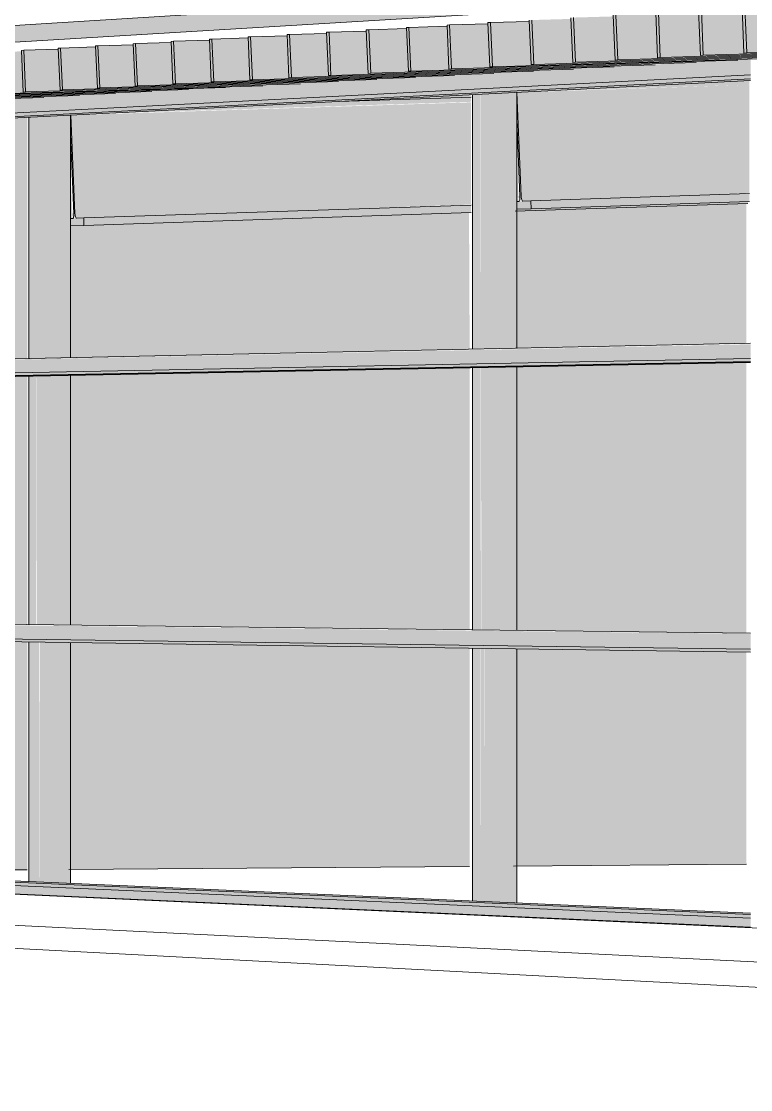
# Model space of a CAD drawing. Header units: inches. Extents: x 31213 to 31218, y -65 to 66.
# Drawn here: x 31214.5539 to 31214.5892, y 65.9728 to 66.0246 of the extents above; entities that cross this region are included whole.
import ezdxf

# ---------------------------------------------------------------- set-up
doc = ezdxf.new("R2010")
doc.units = ezdxf.units.IN
doc.header["$MEASUREMENT"] = 0
for name, color, linetype, lineweight in [('A-GLAZ-CWMG', 51, 'Continuous', 9), ('A-ROOF', 132, 'Continuous', 13), ('C-BLDG-PADS', 91, 'Continuous', 9), ('Conc', 7, 'Continuous', 9), ('I-WALL', 2, 'Continuous', 13), ('S-BEAM', 12, 'Continuous', 9), ('S-COLS', 52, 'Continuous', 9)]:
    doc.layers.add(name, color=color, linetype=linetype, lineweight=lineweight)

msp = doc.modelspace()

# ---------------------------------------------------------------- hatches: boundary and pattern name
at = {"layer": 'A-GLAZ-CWMG'}
for points in [[(31214.535577, 66.019198), (31214.589202, 66.021965), (31214.589202, 66.022737), (31214.588589, 66.022689), (31214.588589, 66.022674), (31214.587125, 66.022627), (31214.586571, 66.022585), (31214.586571, 66.022566), (31214.586447, 66.022559), (31214.584573, 66.022475), (31214.584573, 66.022459), (31214.584449, 66.022453), (31214.582731, 66.022402), (31214.582731, 66.022358), (31214.580534, 66.02229), (31214.580534, 66.022246), (31214.578689, 66.022188), (31214.578689, 66.022145), (31214.578337, 66.022132), (31214.576764, 66.022085), (31214.576764, 66.022043), (31214.57614, 66.022021), (31214.574857, 66.021983), (31214.574857, 66.021941), (31214.573943, 66.021911), (31214.572967, 66.021882), (31214.572965, 66.02184), (31214.571746, 66.021801), (31214.571095, 66.021782), (31214.571095, 66.021738), (31214.570887, 66.021731), (31214.569239, 66.021682), (31214.569239, 66.021641), (31214.56895, 66.02163), (31214.567351, 66.021582), (31214.567351, 66.021542), (31214.565579, 66.021486), (31214.565579, 66.021446), (31214.565131, 66.02143), (31214.563773, 66.021389), (31214.563773, 66.02135), (31214.562957, 66.021323), (31214.561984, 66.021294), (31214.561984, 66.021254), (31214.560759, 66.021215), (31214.56021, 66.021199), (31214.56021, 66.02116), (31214.559537, 66.021137), (31214.558562, 66.021108), (31214.558562, 66.021069), (31214.55671, 66.021011), (31214.55671, 66.020973), (31214.555894, 66.020946), (31214.554983, 66.020919), (31214.554983, 66.020881), (31214.554097, 66.020852), (31214.553271, 66.020827), (31214.553271, 66.02079), (31214.551969, 66.020748), (31214.551574, 66.020736), (31214.551574, 66.020699), (31214.550554, 66.020666), (31214.549771, 66.020642), (31214.549771, 66.020606), (31214.548224, 66.020557), (31214.548224, 66.02052), (31214.547074, 66.020483), (31214.546571, 66.020468), (31214.546571, 66.020432), (31214.545357, 66.020393), (31214.544932, 66.02038), (31214.544932, 66.020345), (31214.543656, 66.020304), (31214.543307, 66.020293), (31214.543307, 66.020258), (31214.542774, 66.02024), (31214.541695, 66.020207), (31214.541695, 66.020172), (31214.540299, 66.020128), (31214.540097, 66.020122), (31214.540097, 66.020087), (31214.538643, 66.020041), (31214.538513, 66.020037), (31214.538513, 66.020002), (31214.537178, 66.01996), (31214.536942, 66.019953), (31214.536942, 66.019919), (31214.535577, 66.019846), (31214.535577, 66.019538)], [(31214.53613, 66.019008), (31214.5892, 66.021715), (31214.5892, 66.021963), (31214.53613, 66.019198)], [(31214.536051, 66.018993), (31214.5892, 66.021702), (31214.5892, 66.021775), (31214.536051, 66.019056)], [(31214.5892, 65.981324), (31214.5892, 65.981397), (31214.536051, 65.98372), (31214.536051, 65.983656), (31214.584926, 65.981512)], [(31214.5892, 65.981141), (31214.5892, 65.981383), (31214.53613, 65.983704), (31214.53613, 65.983492), (31214.589144, 65.981143)], [(31214.589202, 65.980713), (31214.589202, 65.981139), (31214.535577, 65.983515), (31214.535577, 65.983143), (31214.584928, 65.980907)]]:
    msp.add_hatch(color=256, dxfattribs=at).paths.add_polyline_path(points, flags=0)
at = {"layer": 'A-ROOF'}
msp.add_hatch(color=256, dxfattribs=at).paths.add_polyline_path([(31214.519966, 66.021527), (31214.607996, 66.026851), (31214.600444, 66.026641), (31214.600444, 66.027286), (31214.519966, 66.02226)], flags=0)
at = {"layer": 'I-WALL'}
h = msp.add_hatch(color=256, dxfattribs=at)
h.paths.add_polyline_path([(31214.54327, 65.983406), (31214.554175, 65.983514), (31214.554175, 65.994519), (31214.536795, 65.994765), (31214.536795, 65.983691), (31214.540943, 65.983508)], flags=0)
h.paths.add_polyline_path([(31214.556191, 65.983505), (31214.575597, 65.983655), (31214.575597, 65.994217), (31214.556191, 65.994491), (31214.556191, 65.983514)], flags=0)
h.paths.add_polyline_path([(31214.577728, 65.983671), (31214.589001, 65.983758), (31214.589001, 65.994027), (31214.577728, 65.994187), (31214.577728, 65.983703)], flags=0)
h.paths.add_polyline_path([(31214.589001, 65.994944), (31214.589001, 66.00805), (31214.577728, 66.007836), (31214.577728, 65.995079), (31214.58474, 65.994995)], flags=0)
h.paths.add_polyline_path([(31214.575597, 65.995104), (31214.575597, 66.007795), (31214.556191, 66.007426), (31214.556191, 65.995336), (31214.573531, 65.995129)], flags=0)
h.paths.add_polyline_path([(31214.554175, 65.99536), (31214.554175, 66.007387), (31214.536795, 66.007057), (31214.536795, 65.995568), (31214.554082, 65.995361)], flags=0)
h.paths.add_polyline_path([(31214.536795, 66.007876), (31214.554175, 66.008246), (31214.554175, 66.019918), (31214.536795, 66.019009), (31214.536795, 66.008878)], flags=0)
h.paths.add_polyline_path([(31214.556191, 66.008289), (31214.575597, 66.008701), (31214.575566, 66.0153), (31214.556191, 66.014649), (31214.556191, 66.01163)], flags=0)
h.paths.add_polyline_path([(31214.577728, 66.008746), (31214.589001, 66.008986), (31214.589001, 66.015747), (31214.577728, 66.015372), (31214.577728, 66.011631)], flags=0)
h.paths.add_polyline_path([(31214.556191, 66.015019), (31214.55645, 66.015061), (31214.556414, 66.015203), (31214.55641, 66.015264), (31214.556357, 66.015264), (31214.556191, 66.018993), (31214.556191, 66.015023)], flags=0)
h.paths.add_polyline_path([(31214.556346, 66.015094), (31214.556353, 66.015144), (31214.556423, 66.015097)], flags=0)
h.paths.add_polyline_path([(31214.556334, 66.015056), (31214.556346, 66.015094), (31214.556435, 66.01506)], flags=0)
h.paths.add_polyline_path([(31214.536075, 66.023273), (31214.54751, 66.023993), (31214.536075, 66.023663)], flags=0)
at = {"layer": 'S-BEAM'}
for points in [[(31214.58678, 66.022911), (31214.58691, 66.022918), (31214.586816, 66.02511), (31214.586686, 66.025102), (31214.58671, 66.024535)], [(31214.58691, 66.022918), (31214.601068, 66.02334), (31214.601068, 66.023389), (31214.588874, 66.023025), (31214.58878, 66.025166), (31214.586816, 66.02511), (31214.586841, 66.024535)], [(31214.588881, 66.023025), (31214.589013, 66.023032), (31214.588919, 66.025235), (31214.588788, 66.025227), (31214.588817, 66.024534)], [(31214.589013, 66.023032), (31214.603227, 66.023455), (31214.603227, 66.023504), (31214.590997, 66.02314), (31214.590903, 66.025292), (31214.588919, 66.025235), (31214.588949, 66.024534)], [(31214.576698, 66.022365), (31214.590134, 66.022767), (31214.590134, 66.022813), (31214.578568, 66.022467), (31214.578476, 66.024558), (31214.576606, 66.024504)], [(31214.578576, 66.022467), (31214.578701, 66.022474), (31214.578609, 66.024623), (31214.578484, 66.024616), (31214.578487, 66.024536)], [(31214.578701, 66.022474), (31214.592587, 66.02292), (31214.592587, 66.022935), (31214.580589, 66.022577), (31214.580497, 66.024678), (31214.578609, 66.024623), (31214.578612, 66.024536)], [(31214.580597, 66.022576), (31214.580723, 66.022583), (31214.58063, 66.024743), (31214.580504, 66.024736), (31214.580586, 66.022827)], [(31214.580723, 66.022583), (31214.594717, 66.023027), (31214.594717, 66.023048), (31214.58263, 66.022687), (31214.582537, 66.024798), (31214.58063, 66.024743), (31214.580639, 66.024536)], [(31214.582637, 66.022687), (31214.582765, 66.022694), (31214.582672, 66.024864), (31214.582545, 66.024857), (31214.582558, 66.024535)], [(31214.582765, 66.022694), (31214.596813, 66.023142), (31214.596813, 66.02316), (31214.584691, 66.022799), (31214.584598, 66.02492), (31214.582672, 66.024864), (31214.582686, 66.024535)], [(31214.584698, 66.022798), (31214.584827, 66.022805), (31214.584734, 66.024986), (31214.584605, 66.024979), (31214.584624, 66.024535)], [(31214.584827, 66.022805), (31214.59893, 66.023258), (31214.59893, 66.023274), (31214.586772, 66.022911), (31214.586679, 66.025042), (31214.584734, 66.024986), (31214.584753, 66.024535)], [(31214.568757, 66.021935), (31214.568877, 66.021942), (31214.568786, 66.02404), (31214.568667, 66.024033)], [(31214.568877, 66.021942), (31214.582731, 66.022367), (31214.582731, 66.022402), (31214.570677, 66.02204), (31214.570586, 66.024093), (31214.568786, 66.02404), (31214.568875, 66.021976)], [(31214.570684, 66.02204), (31214.570804, 66.022046), (31214.570713, 66.024155), (31214.570593, 66.024148)], [(31214.570804, 66.022046), (31214.584573, 66.022475), (31214.584573, 66.022504), (31214.572621, 66.022145), (31214.57253, 66.024207), (31214.570713, 66.024155), (31214.570777, 66.022674)], [(31214.572628, 66.022145), (31214.57275, 66.022152), (31214.572659, 66.02427), (31214.572537, 66.024263)], [(31214.57275, 66.022152), (31214.586571, 66.022585), (31214.586571, 66.022611), (31214.574585, 66.022252), (31214.574493, 66.024323), (31214.572659, 66.02427), (31214.572723, 66.022783)], [(31214.574592, 66.022251), (31214.574714, 66.022258), (31214.574623, 66.024387), (31214.5745, 66.024379)], [(31214.574714, 66.022258), (31214.588589, 66.022695), (31214.588589, 66.022719), (31214.576567, 66.022359), (31214.576475, 66.02444), (31214.574623, 66.024387)], [(31214.576574, 66.022359), (31214.576698, 66.022365), (31214.576606, 66.024504), (31214.576482, 66.024497)], [(31214.559507, 66.021435), (31214.572967, 66.02184), (31214.572967, 66.021882), (31214.561224, 66.021528), (31214.561135, 66.023535), (31214.559418, 66.023485), (31214.559503, 66.021521)], [(31214.561231, 66.021528), (31214.561346, 66.021534), (31214.561257, 66.023594), (31214.561142, 66.023587)], [(31214.561346, 66.021534), (31214.574857, 66.021944), (31214.574857, 66.021983), (31214.563079, 66.021629), (31214.56299, 66.023644), (31214.561257, 66.023594), (31214.561337, 66.021741)], [(31214.563086, 66.021628), (31214.563202, 66.021635), (31214.563113, 66.023704), (31214.562997, 66.023697), (31214.563008, 66.023429)], [(31214.563202, 66.021635), (31214.576764, 66.022048), (31214.576764, 66.022085), (31214.564952, 66.021741), (31214.564862, 66.023755), (31214.563113, 66.023704), (31214.563197, 66.021741)], [(31214.564959, 66.02173), (31214.565076, 66.021736), (31214.564986, 66.023815), (31214.564869, 66.023808)], [(31214.565076, 66.021736), (31214.578689, 66.022153), (31214.578689, 66.022188), (31214.566842, 66.021833), (31214.566752, 66.023866), (31214.564986, 66.023815), (31214.565076, 66.02174)], [(31214.566849, 66.021832), (31214.566967, 66.021839), (31214.566877, 66.023927), (31214.566759, 66.02392)], [(31214.566967, 66.021839), (31214.580535, 66.02226), (31214.580535, 66.02229), (31214.56875, 66.021936), (31214.56866, 66.023979), (31214.566877, 66.023927), (31214.566961, 66.021976)], [(31214.55056, 66.02095), (31214.563773, 66.02135), (31214.563773, 66.021389), (31214.552201, 66.02104), (31214.552113, 66.023002), (31214.550473, 66.022954), (31214.550535, 66.021522)], [(31214.552317, 66.021046), (31214.565579, 66.021446), (31214.565579, 66.021486), (31214.553972, 66.021136), (31214.553885, 66.023107), (31214.55223, 66.023058), (31214.552296, 66.021522)], [(31214.553979, 66.021136), (31214.55409, 66.021141), (31214.554002, 66.023163), (31214.553891, 66.023157)], [(31214.55409, 66.021141), (31214.567352, 66.021542), (31214.567352, 66.021582), (31214.55576, 66.021233), (31214.555672, 66.023212), (31214.554002, 66.023163), (31214.554073, 66.021522)], [(31214.555767, 66.021232), (31214.555879, 66.021238), (31214.555791, 66.023269), (31214.555679, 66.023263)], [(31214.555879, 66.021238), (31214.569239, 66.021641), (31214.569239, 66.021682), (31214.557565, 66.02133), (31214.557477, 66.023319), (31214.555791, 66.023269), (31214.555866, 66.021521)], [(31214.557572, 66.02133), (31214.557684, 66.021336), (31214.557596, 66.023377), (31214.557483, 66.02337)], [(31214.557684, 66.021336), (31214.571095, 66.021742), (31214.571095, 66.021782), (31214.559386, 66.021429), (31214.559297, 66.023426), (31214.557596, 66.023377), (31214.557676, 66.021521)], [(31214.559393, 66.021429), (31214.559507, 66.021435), (31214.559418, 66.023485), (31214.559304, 66.023478)], [(31214.542009, 66.020488), (31214.554983, 66.020881), (31214.554983, 66.020919), (31214.543577, 66.020573), (31214.543492, 66.022493), (31214.541923, 66.022447), (31214.541983, 66.021071)], [(31214.543689, 66.020578), (31214.55671, 66.020973), (31214.55671, 66.021011), (31214.545271, 66.020665), (31214.545185, 66.022593), (31214.543603, 66.022546), (31214.543663, 66.021165)], [(31214.545384, 66.02067), (31214.558561, 66.021069), (31214.558561, 66.021108), (31214.54698, 66.020757), (31214.546894, 66.022694), (31214.545298, 66.022647), (31214.545358, 66.021259)], [(31214.547094, 66.020763), (31214.56021, 66.02116), (31214.56021, 66.021199), (31214.548705, 66.020851), (31214.548618, 66.022796), (31214.547007, 66.022748), (31214.547068, 66.021354)], [(31214.548819, 66.020856), (31214.561984, 66.021254), (31214.561984, 66.021294), (31214.550445, 66.020945), (31214.550358, 66.022898), (31214.548732, 66.022851), (31214.548793, 66.02145)], [(31214.578093, 66.016101), (31214.589144, 66.016465), (31214.589144, 66.021489), (31214.577878, 66.02112), (31214.577916, 66.020236)], [(31214.579086, 66.021182), (31214.589144, 66.021489), (31214.589144, 66.021699), (31214.580507, 66.021255)], [(31214.569285, 66.020687), (31214.575669, 66.020882), (31214.575669, 66.021015), (31214.569484, 66.020697)], [(31214.578174, 66.015854), (31214.583632, 66.016037), (31214.589144, 66.01625), (31214.589144, 66.016465), (31214.578093, 66.016101), (31214.578137, 66.015886), (31214.578155, 66.015862)], [(31214.578579, 66.015488), (31214.589146, 66.015838), (31214.589146, 66.016219), (31214.578563, 66.015869)], [(31214.536125, 66.007815), (31214.589199, 66.008955), (31214.589199, 66.008982), (31214.536125, 66.007839), (31214.536125, 66.007819)]]:
    msp.add_hatch(color=256, dxfattribs=at).paths.add_polyline_path(points, flags=0)
h = msp.add_hatch(color=256, dxfattribs=at)
h.paths.add_polyline_path([(31214.577874, 66.015461), (31214.578579, 66.015488), (31214.578563, 66.015869), (31214.577874, 66.015843), (31214.577874, 66.01574)], flags=0)
h.paths.add_polyline_path([(31214.578008, 66.015881), (31214.578137, 66.015886), (31214.578021, 66.015922)], flags=0)
h.paths.add_polyline_path([(31214.57803, 66.015974), (31214.578108, 66.015977), (31214.578034, 66.016034)], flags=0)
h.paths.add_polyline_path([(31214.578021, 66.015922), (31214.57811, 66.015931), (31214.57803, 66.015974), (31214.578022, 66.015931)], flags=0)
h.paths.add_polyline_path([(31214.578034, 66.016099), (31214.578093, 66.016101), (31214.577875, 66.02112), (31214.577875, 66.019807)], flags=0)
h = msp.add_hatch(color=256, dxfattribs=at)
h.paths.add_polyline_path([(31214.556484, 66.015262), (31214.575668, 66.015894), (31214.575668, 66.020639), (31214.556278, 66.020019), (31214.556455, 66.015933)], flags=0)
h.paths.add_polyline_path([(31214.577798, 66.015964), (31214.57803, 66.015979), (31214.578016, 66.016104), (31214.577957, 66.016104), (31214.577798, 66.01981), (31214.577798, 66.016101)], flags=0)
h.paths.add_polyline_path([(31214.577953, 66.015976), (31214.577962, 66.016033), (31214.578021, 66.015979)], flags=0)
h = msp.add_hatch(color=256, dxfattribs=at)
h.paths.add_polyline_path([(31214.557435, 66.020079), (31214.575668, 66.020666), (31214.575668, 66.020875), (31214.567715, 66.020606), (31214.558535, 66.020135)], flags=0)
h.paths.add_polyline_path([(31214.560723, 66.020239), (31214.560725, 66.020239), (31214.56264, 66.020239)], flags=0)
h = msp.add_hatch(color=256, dxfattribs=at)
h.paths.add_polyline_path([(31214.556264, 66.014655), (31214.556922, 66.014679), (31214.556907, 66.015041), (31214.556264, 66.015016), (31214.556264, 66.014893)], flags=0)
h.paths.add_polyline_path([(31214.556408, 66.015054), (31214.556524, 66.015058), (31214.55642, 66.015092)], flags=0)
h.paths.add_polyline_path([(31214.55642, 66.015092), (31214.556509, 66.015095), (31214.556427, 66.015141)], flags=0)
h.paths.add_polyline_path([(31214.556431, 66.01526), (31214.556484, 66.015262), (31214.556265, 66.020019), (31214.556269, 66.01899), (31214.556402, 66.015933)], flags=0)
h = msp.add_hatch(color=256, dxfattribs=at)
h.paths.add_polyline_path([(31214.556557, 66.015028), (31214.56173, 66.015201), (31214.575668, 66.015691), (31214.575668, 66.015894), (31214.556484, 66.015262), (31214.556524, 66.015058), (31214.55654, 66.015035)], flags=0)
h.paths.add_polyline_path([(31214.578044, 66.015928), (31214.57803, 66.015972), (31214.577985, 66.015959), (31214.578033, 66.015934)], flags=0)
h.paths.add_polyline_path([(31214.577798, 66.015846), (31214.578064, 66.015884), (31214.57803, 66.015928), (31214.577946, 66.015934), (31214.577944, 66.015969), (31214.577798, 66.015934), (31214.577798, 66.015847)], flags=0)
h.paths.add_polyline_path([(31214.577931, 66.015884), (31214.577944, 66.015924), (31214.578044, 66.015888)], flags=0)
h = msp.add_hatch(color=256, dxfattribs=at)
h.paths.add_polyline_path([(31214.556922, 66.014679), (31214.575669, 66.015303), (31214.575669, 66.015662), (31214.556907, 66.015041)], flags=0)
h.paths.add_polyline_path([(31214.577799, 66.015373), (31214.589071, 66.015748), (31214.589071, 66.015837), (31214.577799, 66.015454)], flags=0)
h = msp.add_hatch(color=256, dxfattribs=at)
h.paths.add_polyline_path([(31214.497075, 66.006455), (31214.497864, 66.00647), (31214.497864, 66.006872), (31214.497075, 66.006855)], flags=0)
h.paths.add_polyline_path([(31214.5359, 66.007206), (31214.536035, 66.007209), (31214.536035, 66.007813), (31214.5359, 66.00781), (31214.5359, 66.007324)], flags=0)
h.paths.add_polyline_path([(31214.536146, 66.007211), (31214.589199, 66.008238), (31214.589199, 66.008928), (31214.536146, 66.007815), (31214.536146, 66.007324)], flags=0)
h = msp.add_hatch(color=256, dxfattribs=at)
h.paths.add_polyline_path([(31214.497074, 66.006342), (31214.497864, 66.006357), (31214.497864, 66.00647), (31214.497075, 66.006455)], flags=0)
h.paths.add_polyline_path([(31214.536145, 66.007085), (31214.589199, 66.008093), (31214.589199, 66.008238), (31214.536146, 66.007211), (31214.536145, 66.007102)], flags=0)
h = msp.add_hatch(color=256, dxfattribs=at)
h.paths.add_polyline_path([(31214.589199, 65.994858), (31214.589199, 65.994914), (31214.536125, 65.995523), (31214.536125, 65.995499), (31214.584925, 65.99491)], flags=0)
h.paths.add_polyline_path([(31214.497864, 65.995961), (31214.497864, 65.996005), (31214.497001, 65.995993), (31214.497001, 65.995972)], flags=0)
h = msp.add_hatch(color=256, dxfattribs=at)
h.paths.add_polyline_path([(31214.589199, 65.994168), (31214.589199, 65.994858), (31214.536146, 65.995499), (31214.536146, 65.994895), (31214.584925, 65.994226)], flags=0)
h.paths.add_polyline_path([(31214.536035, 65.994896), (31214.536035, 65.9955), (31214.5359, 65.995502), (31214.5359, 65.994898)], flags=0)
h.paths.add_polyline_path([(31214.497864, 65.995419), (31214.497864, 65.995961), (31214.497075, 65.995971), (31214.497075, 65.99543)], flags=0)
h = msp.add_hatch(color=256, dxfattribs=at)
h.paths.add_polyline_path([(31214.589199, 65.99403), (31214.589199, 65.994168), (31214.536146, 65.994895), (31214.536167, 65.994774), (31214.584925, 65.99409)], flags=0)
h.paths.add_polyline_path([(31214.497864, 65.995311), (31214.497864, 65.995419), (31214.497075, 65.99543), (31214.497074, 65.995322), (31214.497246, 65.99532)], flags=0)
at = {"layer": 'S-COLS'}
h = msp.add_hatch(color=256, dxfattribs=at)
h.paths.add_polyline_path([(31214.576142, 65.981972), (31214.576129, 65.994213), (31214.575745, 65.994219), (31214.575745, 65.98199), (31214.576129, 65.981973)], flags=0)
h.paths.add_polyline_path([(31214.576142, 65.995101), (31214.576129, 66.0078), (31214.575745, 66.007793), (31214.575745, 65.995106), (31214.576129, 65.995101)], flags=0)
h.paths.add_polyline_path([(31214.575745, 66.008698), (31214.576142, 66.008706), (31214.576129, 66.021031), (31214.575745, 66.021011), (31214.575745, 66.015931)], flags=0)
h = msp.add_hatch(color=256, dxfattribs=at)
h.paths.add_polyline_path([(31214.576313, 65.981965), (31214.576291, 65.994211), (31214.576142, 65.994213), (31214.576142, 65.981972), (31214.576312, 65.981965)], flags=0)
h.paths.add_polyline_path([(31214.576313, 65.995099), (31214.576313, 66.007803), (31214.576142, 66.0078), (31214.576166, 65.995101), (31214.576289, 65.995099)], flags=0)
h.paths.add_polyline_path([(31214.576142, 66.008706), (31214.576313, 66.00871), (31214.576313, 66.02104), (31214.576142, 66.021031), (31214.576142, 66.009237)], flags=0)
h = msp.add_hatch(color=256, dxfattribs=at)
h.paths.add_polyline_path([(31214.577778, 65.9819), (31214.577778, 65.99419), (31214.576313, 65.994211), (31214.576313, 65.981965)], flags=0)
h.paths.add_polyline_path([(31214.577778, 65.995082), (31214.577778, 66.007831), (31214.576313, 66.007803), (31214.576313, 65.995099)], flags=0)
h.paths.add_polyline_path([(31214.576313, 66.00871), (31214.577778, 66.008741), (31214.577778, 66.021115), (31214.576313, 66.02104), (31214.576313, 66.009272)], flags=0)
h = msp.add_hatch(color=256, dxfattribs=at)
h.paths.add_polyline_path([(31214.577876, 65.981896), (31214.577865, 65.994189), (31214.577778, 65.99419), (31214.577778, 65.9819), (31214.577875, 65.981896)], flags=0)
h.paths.add_polyline_path([(31214.577876, 65.99508), (31214.577852, 66.007833), (31214.577778, 66.007831), (31214.577778, 65.995082), (31214.577864, 65.99508)], flags=0)
h.paths.add_polyline_path([(31214.577778, 66.008741), (31214.577876, 66.008743), (31214.577876, 66.02112), (31214.577778, 66.02109), (31214.577778, 66.00927)], flags=0)
h = msp.add_hatch(color=256, dxfattribs=at)
h.paths.add_polyline_path([(31214.554606, 65.982913), (31214.554606, 65.994515), (31214.554249, 65.99452), (31214.554249, 65.982929)], flags=0)
h.paths.add_polyline_path([(31214.554606, 65.995357), (31214.554606, 66.007393), (31214.554249, 66.007386), (31214.554249, 65.995361)], flags=0)
h.paths.add_polyline_path([(31214.554249, 66.008244), (31214.554606, 66.008252), (31214.554606, 66.019934), (31214.554249, 66.019915), (31214.554249, 66.011628)], flags=0)
h = msp.add_hatch(color=256, dxfattribs=at)
h.paths.add_polyline_path([(31214.554768, 65.982906), (31214.554746, 65.994513), (31214.554606, 65.994515), (31214.554606, 65.982913), (31214.554767, 65.982906)], flags=0)
h.paths.add_polyline_path([(31214.554768, 65.995355), (31214.554768, 66.007396), (31214.554606, 66.007393), (31214.554628, 65.995357), (31214.554745, 65.995355)], flags=0)
h.paths.add_polyline_path([(31214.554606, 66.008252), (31214.554768, 66.008255), (31214.554768, 66.019942), (31214.554606, 66.019934), (31214.554606, 66.008755)], flags=0)
h = msp.add_hatch(color=256, dxfattribs=at)
h.paths.add_polyline_path([(31214.55617, 65.982844), (31214.55617, 65.994493), (31214.554768, 65.994513), (31214.554768, 65.982906)], flags=0)
h.paths.add_polyline_path([(31214.55617, 65.995338), (31214.55617, 66.007423), (31214.554768, 66.007396), (31214.554768, 65.995355), (31214.55542, 65.995347)], flags=0)
h.paths.add_polyline_path([(31214.554768, 66.008255), (31214.55617, 66.008285), (31214.55617, 66.020014), (31214.554768, 66.019942), (31214.554768, 66.008788)], flags=0)
h = msp.add_hatch(color=256, dxfattribs=at)
h.paths.add_polyline_path([(31214.556266, 65.98284), (31214.556254, 65.994492), (31214.55617, 65.994493), (31214.55617, 65.982844), (31214.556265, 65.98284)], flags=0)
h.paths.add_polyline_path([(31214.556266, 65.995337), (31214.556242, 66.007424), (31214.55617, 66.007423), (31214.55617, 65.995338), (31214.556265, 65.995337)], flags=0)
h.paths.add_polyline_path([(31214.55617, 66.008285), (31214.556266, 66.008287), (31214.556265, 66.020019), (31214.55617, 66.01999), (31214.55617, 66.008786)], flags=0)
for points in [[(31214.556169, 66.008285), (31214.556201, 66.008286), (31214.556169, 66.011628)], [(31214.577777, 66.008741), (31214.577808, 66.008742), (31214.577777, 66.011627)]]:
    msp.add_hatch(color=256, dxfattribs=at).paths.add_polyline_path(points, flags=0)
h = msp.add_hatch(color=256, dxfattribs=at)
h.paths.add_polyline_path([(31214.575745, 65.995106), (31214.575745, 65.995498), (31214.575744, 65.995106)], flags=0)
h.paths.add_polyline_path([(31214.575744, 66.008698), (31214.575745, 66.008698), (31214.575744, 66.009232)], flags=0)

# ---------------------------------------------------------------- linework, layer by layer
at = {"layer": 'A-GLAZ-CWMG'}
for p, q in [((31214.589202, 66.021965), (31214.535577, 66.019198)), ((31214.5892, 66.021775), (31214.536051, 66.019056)), ((31214.5892, 66.021702), (31214.536051, 66.018993)), ((31214.5892, 66.021696), (31214.536146, 66.018992)), ((31214.536051, 65.98372), (31214.5892, 65.981397)), ((31214.535577, 65.983515), (31214.589202, 65.981139)), ((31214.536051, 65.983656), (31214.5892, 65.981324)), ((31214.535577, 65.983143), (31214.589202, 65.980713))]:
    msp.add_line(p, q, dxfattribs=at)
at = {"layer": 'A-ROOF'}
for p, q in [((31214.519966, 66.02226), (31214.600444, 66.027286)), ((31214.608236, 66.026858), (31214.519966, 66.021527))]:
    msp.add_line(p, q, dxfattribs=at)
at = {"layer": 'C-BLDG-PADS'}
msp.add_line((31214.490662, 65.985158), (31215.077508, 65.958531), dxfattribs=at)
at = {"layer": 'Conc'}
for p, q in [((31214.471537, 65.984838), (31214.605532, 65.978241)), ((31215.000605, 65.956392), (31214.461977, 65.984452))]:
    msp.add_line(p, q, dxfattribs=at)
at = {"layer": 'I-WALL'}
for p, q in [((31214.577726, 65.983671), (31214.589001, 65.983758)), ((31214.54327, 65.983406), (31214.554175, 65.98349)), ((31214.556189, 65.983505), (31214.575597, 65.983655))]:
    msp.add_line(p, q, dxfattribs=at)
at = {"layer": 'S-BEAM'}
for p, q in [((31214.586686, 66.025102), (31214.58678, 66.022911)), ((31214.58691, 66.022918), (31214.586816, 66.02511)), ((31214.588788, 66.025227), (31214.588881, 66.023025)), ((31214.589013, 66.023032), (31214.588919, 66.025235)), ((31214.576606, 66.024504), (31214.578479, 66.024558)), ((31214.578484, 66.024616), (31214.578576, 66.022467)), ((31214.578701, 66.022474), (31214.578609, 66.024623)), ((31214.580504, 66.024736), (31214.580597, 66.022576)), ((31214.580723, 66.022583), (31214.58063, 66.024743)), ((31214.582545, 66.024857), (31214.582637, 66.022687)), ((31214.582765, 66.022694), (31214.582672, 66.024864)), ((31214.584605, 66.024979), (31214.584698, 66.022798)), ((31214.584827, 66.022805), (31214.584734, 66.024986)), ((31214.568786, 66.02404), (31214.568667, 66.024033)), ((31214.568667, 66.024033), (31214.568757, 66.021935)), ((31214.568786, 66.02404), (31214.570588, 66.024093)), ((31214.568877, 66.021942), (31214.568786, 66.02404)), ((31214.570713, 66.024155), (31214.570593, 66.024148)), ((31214.570593, 66.024148), (31214.570684, 66.02204)), ((31214.570713, 66.024155), (31214.572533, 66.024207)), ((31214.570804, 66.022046), (31214.570713, 66.024155)), ((31214.572659, 66.02427), (31214.572537, 66.024263)), ((31214.572537, 66.024263), (31214.572628, 66.022145)), ((31214.572659, 66.02427), (31214.574496, 66.024323)), ((31214.57275, 66.022152), (31214.572659, 66.02427)), ((31214.574623, 66.024387), (31214.5745, 66.024379)), ((31214.5745, 66.024379), (31214.574592, 66.022251)), ((31214.574623, 66.024387), (31214.576478, 66.02444)), ((31214.574714, 66.022258), (31214.574623, 66.024387)), ((31214.576606, 66.024504), (31214.576482, 66.024497)), ((31214.576482, 66.024497), (31214.576574, 66.022359)), ((31214.576698, 66.022365), (31214.576606, 66.024504)), ((31214.559418, 66.023485), (31214.561137, 66.023535)), ((31214.561257, 66.023594), (31214.561142, 66.023587)), ((31214.561142, 66.023587), (31214.561231, 66.021528)), ((31214.561257, 66.023594), (31214.562992, 66.023644)), ((31214.561346, 66.021534), (31214.561257, 66.023594)), ((31214.563113, 66.023704), (31214.562997, 66.023697)), ((31214.562997, 66.023697), (31214.563086, 66.021628)), ((31214.563113, 66.023704), (31214.564865, 66.023755)), ((31214.563202, 66.021635), (31214.563113, 66.023704)), ((31214.564986, 66.023815), (31214.564869, 66.023808)), ((31214.564869, 66.023808), (31214.564959, 66.02173)), ((31214.564986, 66.023815), (31214.566755, 66.023866)), ((31214.565076, 66.021736), (31214.564986, 66.023815)), ((31214.566877, 66.023927), (31214.566759, 66.02392)), ((31214.566759, 66.02392), (31214.566849, 66.021832)), ((31214.566877, 66.023927), (31214.568662, 66.023979)), ((31214.566967, 66.021839), (31214.566877, 66.023927)), ((31214.554002, 66.023163), (31214.553891, 66.023157)), ((31214.553891, 66.023157), (31214.553979, 66.021136)), ((31214.554002, 66.023163), (31214.555675, 66.023212)), ((31214.55409, 66.021141), (31214.554002, 66.023163)), ((31214.555791, 66.023269), (31214.555679, 66.023263)), ((31214.555679, 66.023263), (31214.555767, 66.021232)), ((31214.555791, 66.023269), (31214.557479, 66.023319)), ((31214.555879, 66.021238), (31214.555791, 66.023269)), ((31214.557596, 66.023377), (31214.557483, 66.02337)), ((31214.557483, 66.02337), (31214.557572, 66.02133)), ((31214.557596, 66.023377), (31214.5593, 66.023426)), ((31214.557684, 66.021336), (31214.557596, 66.023377)), ((31214.559418, 66.023485), (31214.559304, 66.023478)), ((31214.559304, 66.023478), (31214.559393, 66.021429)), ((31214.559507, 66.021435), (31214.559418, 66.023485)), ((31214.580723, 66.022583), (31214.594717, 66.023001)), ((31214.582765, 66.022694), (31214.596813, 66.023113)), ((31214.584827, 66.022805), (31214.59893, 66.023226)), ((31214.58691, 66.022918), (31214.601068, 66.02334)), ((31214.588881, 66.023025), (31214.589013, 66.023032)), ((31214.589013, 66.023032), (31214.603227, 66.023455)), ((31214.570804, 66.022046), (31214.584573, 66.022459)), ((31214.57275, 66.022152), (31214.586571, 66.022566)), ((31214.574714, 66.022258), (31214.588589, 66.022674)), ((31214.576698, 66.022365), (31214.590134, 66.022767)), ((31214.578576, 66.022467), (31214.578701, 66.022474)), ((31214.578701, 66.022474), (31214.59264, 66.022891)), ((31214.580597, 66.022576), (31214.580723, 66.022583)), ((31214.582637, 66.022687), (31214.582765, 66.022694)), ((31214.584698, 66.022798), (31214.584827, 66.022805)), ((31214.58678, 66.022911), (31214.58691, 66.022918)), ((31214.563202, 66.021635), (31214.576764, 66.022043)), ((31214.565076, 66.021736), (31214.578689, 66.022145)), ((31214.566967, 66.021839), (31214.580632, 66.022249)), ((31214.568877, 66.021942), (31214.582593, 66.022354)), ((31214.570684, 66.02204), (31214.570804, 66.022046)), ((31214.572628, 66.022145), (31214.57275, 66.022152)), ((31214.574592, 66.022251), (31214.574714, 66.022258)), ((31214.576574, 66.022359), (31214.576698, 66.022365)), ((31214.552317, 66.021046), (31214.565579, 66.021446)), ((31214.55409, 66.021141), (31214.567401, 66.021543)), ((31214.555879, 66.021238), (31214.569239, 66.021641)), ((31214.557684, 66.021336), (31214.571095, 66.02174)), ((31214.559393, 66.021429), (31214.559507, 66.021435)), ((31214.559507, 66.021435), (31214.572967, 66.02184)), ((31214.561231, 66.021528), (31214.561346, 66.021534)), ((31214.561346, 66.021534), (31214.574857, 66.021941)), ((31214.563086, 66.021628), (31214.563202, 66.021635)), ((31214.564959, 66.02173), (31214.565076, 66.021736)), ((31214.566849, 66.021832), (31214.566967, 66.021839)), ((31214.568757, 66.021935), (31214.568877, 66.021942)), ((31214.543689, 66.020578), (31214.55671, 66.020973)), ((31214.545384, 66.02067), (31214.558452, 66.021066)), ((31214.547094, 66.020763), (31214.56021, 66.02116)), ((31214.548819, 66.020856), (31214.561984, 66.021254)), ((31214.55056, 66.02095), (31214.563773, 66.02135)), ((31214.553979, 66.021136), (31214.55409, 66.021141)), ((31214.555767, 66.021232), (31214.555879, 66.021238)), ((31214.557572, 66.02133), (31214.557684, 66.021336)), ((31214.578093, 66.016101), (31214.577877, 66.021127)), ((31214.542009, 66.020488), (31214.554983, 66.020881)), ((31214.569285, 66.020687), (31214.575669, 66.020882)), ((31214.556484, 66.015262), (31214.556278, 66.020025)), ((31214.577875, 66.019807), (31214.578034, 66.016099)), ((31214.556265, 66.019092), (31214.556431, 66.01526)), ((31214.577799, 66.015373), (31214.589071, 66.015748)), ((31214.577974, 66.015847), (31214.577874, 66.015843)), ((31214.578563, 66.015869), (31214.578174, 66.015854)), ((31214.578563, 66.015869), (31214.589146, 66.016219)), ((31214.578579, 66.015488), (31214.578563, 66.015869)), ((31214.578579, 66.015488), (31214.589146, 66.015838)), ((31214.556907, 66.015041), (31214.575669, 66.015662)), ((31214.556922, 66.014679), (31214.575669, 66.015303)), ((31214.577874, 66.015461), (31214.578579, 66.015488)), ((31214.556378, 66.015021), (31214.556263, 66.015016)), ((31214.556907, 66.015041), (31214.556557, 66.015028)), ((31214.556922, 66.014679), (31214.556907, 66.015041)), ((31214.556263, 66.014655), (31214.556922, 66.014679)), ((31214.536175, 66.007863), (31214.5892, 66.008982)), ((31214.536138, 66.007066), (31214.589191, 66.008072)), ((31214.536138, 66.007044), (31214.589191, 66.008047)), ((31214.536146, 66.007211), (31214.589199, 66.008238)), ((31214.536167, 66.007085), (31214.589199, 66.008093)), ((31214.536138, 65.995576), (31214.589191, 65.994946)), ((31214.536146, 65.994895), (31214.589199, 65.994168)), ((31214.536167, 65.994774), (31214.589199, 65.99403))]:
    msp.add_line(p, q, dxfattribs=at)
for points in [[(31214.578034, 66.016099, 0), (31214.578034, 66.016034, 0), (31214.57803, 66.015974, 0), (31214.578021, 66.015922, 0), (31214.578008, 66.015881, 0), (31214.577992, 66.015856, 0), (31214.577974, 66.015847, 0)], [(31214.578174, 66.015854, 0), (31214.578155, 66.015862, 0), (31214.578137, 66.015886, 0), (31214.578121, 66.015925, 0), (31214.578108, 66.015977, 0), (31214.578098, 66.016037, 0), (31214.578093, 66.016101, 0)], [(31214.556431, 66.01526, 0), (31214.556431, 66.015198, 0), (31214.556427, 66.015141, 0), (31214.55642, 66.015092, 0), (31214.556408, 66.015054, 0), (31214.556394, 66.01503, 0), (31214.556378, 66.015021, 0)], [(31214.556557, 66.015028, 0), (31214.55654, 66.015035, 0), (31214.556524, 66.015058, 0), (31214.556509, 66.015095, 0), (31214.556497, 66.015144, 0), (31214.556489, 66.015201, 0), (31214.556484, 66.015262, 0)]]:
    msp.add_polyline3d(points, dxfattribs=at)
at = {"layer": 'S-COLS'}
for p, q in [((31214.57574, 66.008685), (31214.57574, 66.021017)), ((31214.577881, 66.021127), (31214.577881, 66.008731)), ((31214.554245, 66.008234), (31214.554245, 66.019921)), ((31214.55627, 66.020025), (31214.55627, 66.008277)), ((31214.57574, 65.995103), (31214.57574, 66.007793)), ((31214.577881, 66.007833), (31214.577881, 65.995105)), ((31214.554245, 65.995351), (31214.554245, 66.007386)), ((31214.55627, 66.007425), (31214.55627, 65.99536)), ((31214.554245, 65.982924), (31214.554245, 65.99452)), ((31214.55627, 65.994492), (31214.55627, 65.982835)), ((31214.57574, 65.981984), (31214.57574, 65.994219)), ((31214.577881, 65.994188), (31214.577881, 65.98189))]:
    msp.add_line(p, q, dxfattribs=at)

doc.saveas('drawing.dxf')
